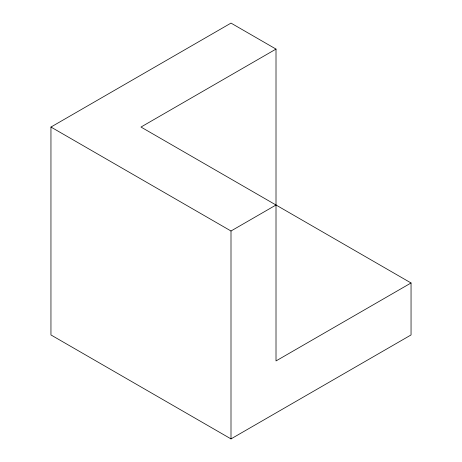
<?xml version="1.0" encoding="UTF-8"?>
<svg xmlns="http://www.w3.org/2000/svg" width="462" height="462" viewBox="0 0 462 462"><rect width="100%" height="100%" fill="white"/><g stroke="black" fill="none" stroke-linecap="round" stroke-linejoin="round"><path stroke-width="0.69" d="M50.953 127.05L231 23.1L276.01 49.087L276.01 360.938L411.047 282.975L411.047 334.95L231 438.9L50.953 334.95L50.953 127.05L231 231L276.01 205.013M276.01 49.087L140.979 127.05L411.047 282.975M231 231L231 438.9"/></g></svg>
